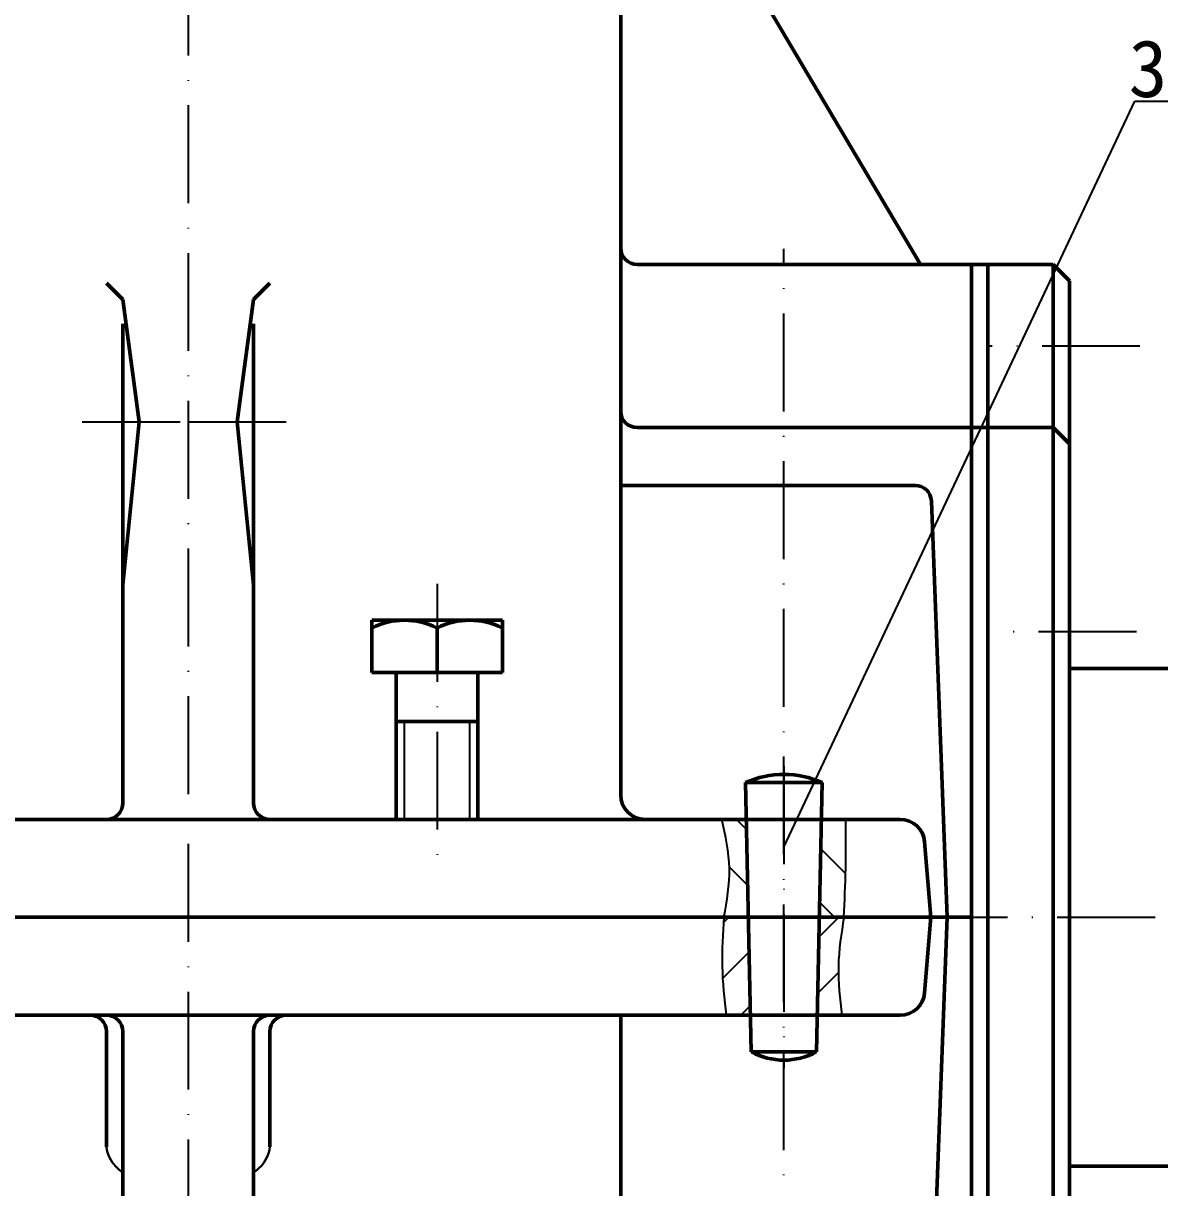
# Model space of a CAD drawing. Header units: millimetres. Extents: x 0 to 1682, y 0 to 1188.
# Drawn here: x 1137.1 to 1276.4, y 838.4 to 981.1 of the extents above; entities that cross this region are included whole.
import ezdxf
from ezdxf import colors
from ezdxf.entities.mleader import LeaderData, LeaderLine
from ezdxf.enums import TextEntityAlignment as Align
from ezdxf.math import Vec2, Vec3

# ---------------------------------------------------------------- set-up
doc = ezdxf.new("R2010")
doc.units = ezdxf.units.MM
doc.linetypes.add('ACAD_ISO10W100', pattern=[18, 12, -3, 0, -3])
doc.layers.get('Defpoints').update_dxf_attribs({"lineweight": 50})
for name, color, linetype, lineweight in [('中心线', 20, 'ACAD_ISO10W100', 25), ('剖面线', 3, 'Continuous', 25), ('尺寸', 7, 'Continuous', 25), ('文字', 7, 'Continuous', 25), ('标注', 7, 'Continuous', 25), ('粗实线', 7, 'Continuous', 50), ('细实线', 7, 'Continuous', 25)]:
    doc.layers.add(name, color=color, linetype=linetype, lineweight=lineweight)
doc.styles.add('gbeitc', font='gbeitc.shx', dxfattribs={"bigfont": 'gbcbig.shx'})
doc.styles.add('Songti', font='')
doc.styles.get("Standard").update_dxf_attribs({"font": 'arial.ttf'})
doc.styles.get('Songti').set_extended_font_data('SimSun')
doc.dimstyles.new('gbeitc', dxfattribs={"dimtxt": 5, "dimasz": 3.125, "dimexe": 1.25, "dimexo": 0.625, "dimtad": 1, "dimdec": 0, "dimdsep": 46, "dimtxsty": 'gbeitc', "dimcen": 2.5, "dimadec": 0, "dimazin": 0, "dimtfac": 1, "dimtdec": 3, "dimtmove": 0, "dimatfit": 3, "dimfxl": 1, "dimarcsym": 0})
pattern_1 = [(135, (7.6324, 19.2817), (-3.367596, -3.367596), [])]
pattern_2 = [(45, (7.6324, 19.2817), (-3.367596, 3.367596), [])]

# ---------------------------------------------------------------- blocks, each defined once
blk = doc.blocks.new('*D8')
at = {"layer": 'Defpoints', "color": 0, "lineweight": 25, "transparency": 16777216}
for p in [(967.35, 871.55), (1399.35, 871.55), (1399.35, 642.29)]:
    blk.add_point(p, dxfattribs=at)
at = {"layer": '尺寸', "color": 0, "lineweight": -2, "transparency": 16777216}
for p, q in [((967.35, 870.92), (967.35, 641.04)), ((1399.35, 870.92), (1399.35, 641.04)), ((970.48, 642.29), (1396.23, 642.29))]:
    blk.add_line(p, q, dxfattribs=at)
at = {"layer": '尺寸', "color": 0, "lineweight": 25, "transparency": 16777216}
for points in [[(970.48, 642.81), (970.48, 641.77), (967.35, 642.29)], [(1396.23, 642.81), (1396.23, 641.77), (1399.35, 642.29)]]:
    blk.add_solid(points, dxfattribs=at)
at = {"layer": '尺寸', "color": 0, "transparency": 16777216, "insert": (1183.35, 646.42), "char_height": 7, "attachment_point": 5, "style": 'gbeitc'}
blk.add_mtext('432', dxfattribs=at)
blk = doc.blocks.new('_None')

msp = doc.modelspace()

# ---------------------------------------------------------------- hatches: boundary and pattern name
at = {"layer": '剖面线'}
h = msp.add_hatch(dxfattribs=at)
h.set_pattern_fill('ANSI31', color=256, scale=1.5, angle=90, style=0)
h.set_pattern_definition(pattern_1)
edge = h.paths.add_edge_path()
edge.add_line((1222.748, 883.547), (1225.748, 883.547))
edge.add_line((1225.748, 883.547), (1226.002, 871.547))
edge.add_line((1226.002, 871.547), (1223.002, 871.547))
edge.add_spline(control_points=[(1223.002, 871.547), (1223.358, 873.549), (1224.071, 877.566), (1223.19, 881.549), (1222.748, 883.547)], knot_values=[0, 0, 0, 0, 6.0372895, 12.1080996, 12.1080996, 12.1080996, 12.1080996], degree=3, periodic=0)
h = msp.add_hatch(dxfattribs=at)
h.set_pattern_fill('ANSI31', color=256, scale=1.5, angle=90, style=0)
h.set_pattern_definition(pattern_1)
edge = h.paths.add_edge_path()
edge.add_line((1237.957, 883.547), (1234.957, 883.547))
edge.add_line((1234.957, 883.547), (1234.702, 871.547))
edge.add_line((1234.702, 871.547), (1237.702, 871.547))
edge.add_spline(control_points=[(1237.702, 871.547), (1237.791, 873.546), (1237.969, 877.544), (1237.961, 881.546), (1237.957, 883.547)], knot_values=[0, 0, 0, 0, 6.0040326, 12.004132, 12.004132, 12.004132, 12.004132], degree=3, periodic=0)
h = msp.add_hatch(dxfattribs=at)
h.set_pattern_fill('ANSI31', color=256, scale=1.5, style=0)
h.set_pattern_definition(pattern_2)
edge = h.paths.add_edge_path()
edge.add_line((1223.257, 859.547), (1226.257, 859.547))
edge.add_line((1226.257, 859.547), (1226.002, 871.547))
edge.add_line((1226.002, 871.547), (1223.002, 871.547))
edge.add_spline(control_points=[(1223.002, 871.547), (1222.871, 869.545), (1222.609, 865.538), (1223.041, 861.545), (1223.257, 859.547)], knot_values=[0, 0, 0, 0, 6.0040326, 12.0227709, 12.0227709, 12.0227709, 12.0227709], degree=3, periodic=0)
h = msp.add_hatch(dxfattribs=at)
h.set_pattern_fill('ANSI31', color=256, scale=1.5, style=0)
h.set_pattern_definition(pattern_2)
edge = h.paths.add_edge_path()
edge.add_line((1237.448, 859.547), (1234.448, 859.547))
edge.add_line((1234.448, 859.547), (1234.702, 871.547))
edge.add_line((1234.702, 871.547), (1237.702, 871.547))
edge.add_spline(control_points=[(1237.702, 871.547), (1237.388, 869.548), (1236.761, 865.56), (1237.219, 861.548), (1237.448, 859.547)], knot_values=[0, 0, 0, 0, 6.0372895, 12.051654, 12.051654, 12.051654, 12.051654], degree=3, periodic=0)

# ---------------------------------------------------------------- linework, layer by layer
at = {"layer": '中心线'}
for p, q in [((1157.352, 1043.433), (1157.352, 677.292)), ((1230.352, 806.832), (1230.352, 953.462)), ((1273.984, 941.514), (1255.352, 941.514)), ((1144.352, 932.247), (1157.352, 932.247)), ((1157.352, 932.247), (1170.352, 932.247)), ((1273.561, 906.542), (1255.352, 906.542)), ((1230.352, 890.047), (1230.352, 853.047)), ((992.352, 871.547), (1420.216, 871.547))]:
    msp.add_line(p, q, dxfattribs=at)
at = {"layer": '中心线', "lineweight": -3}
msp.add_line((1187.852, 912.385), (1187.852, 877.145), dxfattribs=at)
at = {"layer": '标注', "lineweight": 50}
msp.add_line((1210.352, 1013.481), (1247.102, 951.547), dxfattribs=at)
at = {"layer": '标注', "lineweight": -3}
for q in [(1169.352, 859.547), (1157.352, 859.547)]:
    msp.add_line((1145.352, 859.547), q, dxfattribs=at)
msp.add_open_spline([(1147.352, 843.413), (1147.432, 842.46), (1148.081, 841.293), (1149.008, 840.506), (1149.352, 840.284)], degree=3, knots=[0, 0, 0, 0, 2.5816276, 3.8495614, 3.8495614, 3.8495614, 3.8495614], dxfattribs=at)
msp.add_open_spline([(1147.352, 843.413), (1147.432, 842.46), (1148.081, 841.293), (1149.008, 840.506), (1149.352, 840.284)], degree=3, knots=[0, 0, 0, 0, 2.5816276, 3.8495614, 3.8495614, 3.8495614, 3.8495614], dxfattribs=at)
at = {"layer": '标注', "lineweight": 30}
for points in [[(1147.352, 843.413), (1147.432, 842.46), (1148.081, 841.293), (1149.008, 840.506), (1149.352, 840.284)], [(1167.352, 843.414), (1167.273, 842.461), (1166.624, 841.294), (1165.696, 840.507), (1165.352, 840.285)]]:
    msp.add_open_spline(points, degree=3, knots=[0, 0, 0, 0, 2.5816276, 3.8495614, 3.8495614, 3.8495614, 3.8495614], dxfattribs=at)
at = {"layer": '粗实线'}
for p, q in [((1210.352, 886.547), (1210.352, 1024.807)), ((1210.352, 953.547), (1210.352, 953.547)), ((1212.352, 951.547), (1219.852, 951.547)), ((1240.852, 951.547), (1219.852, 951.547)), ((1253.352, 951.547), (1240.852, 951.547)), ((1253.352, 951.547), (1253.352, 871.547)), ((1253.352, 951.547), (1255.352, 951.547)), ((1255.352, 951.547), (1263.352, 951.547)), ((1255.352, 951.547), (1255.352, 791.547)), ((1263.352, 951.547), (1265.352, 949.547)), ((1263.352, 951.547), (1263.352, 791.547)), ((1149.352, 947.247), (1147.352, 949.247)), ((1165.352, 947.247), (1167.352, 949.247)), ((1265.352, 949.547), (1265.352, 793.547)), ((1265.352, 941.547), (1265.352, 948.047)), ((1151.352, 932.247), (1149.352, 947.247)), ((1163.352, 932.247), (1165.352, 947.247)), ((1149.352, 885.547), (1149.352, 944.247)), ((1165.352, 885.547), (1165.352, 944.247)), ((1265.352, 935.047), (1265.352, 941.547)), ((1210.352, 933.547), (1210.352, 933.547)), ((1149.352, 912.247), (1151.352, 932.247)), ((1165.352, 912.247), (1163.352, 932.247)), ((1212.352, 931.547), (1240.852, 931.547)), ((1253.352, 931.547), (1240.852, 931.547)), ((1253.352, 931.547), (1255.352, 931.547)), ((1255.352, 931.547), (1263.352, 931.547)), ((1263.352, 931.547), (1265.352, 929.547)), ((1230.352, 924.462), (1210.352, 924.462)), ((1219.752, 924.462), (1240.952, 924.462)), ((1246.427, 924.462), (1230.352, 924.462)), ((1248.425, 922.537), (1250.352, 871.547)), ((1265.352, 906.547), (1265.352, 913.047)), ((1195.852, 907.947), (1179.852, 907.947)), ((1179.852, 907.947), (1179.852, 901.547)), ((1195.852, 901.547), (1195.852, 907.947)), ((1187.852, 906.99), (1187.852, 901.547)), ((1265.352, 900.047), (1265.352, 906.547)), ((1289.352, 902.047), (1265.352, 902.047)), ((1179.852, 901.547), (1187.852, 901.547)), ((1182.852, 901.547), (1182.852, 883.547)), ((1187.852, 901.547), (1195.852, 901.547)), ((1192.852, 901.547), (1192.852, 883.547)), ((1182.852, 895.547), (1192.852, 895.547)), ((1225.652, 888.047), (1235.052, 888.047)), ((1226.352, 855.047), (1225.652, 888.047)), ((1235.052, 888.047), (1234.352, 855.047)), ((1131.852, 883.547), (1182.852, 883.547)), ((1192.852, 883.547), (1180.632, 883.547)), ((1244.592, 883.547), (1192.852, 883.547)), ((1213.352, 883.547), (1210.572, 883.547)), ((1247.582, 880.796), (1248.352, 871.547)), ((1253.352, 871.547), (1131.852, 871.547)), ((1182.852, 871.547), (1192.852, 871.547)), ((1183.852, 871.547), (1191.852, 871.547)), ((1247.582, 862.297), (1248.352, 871.547)), ((1248.425, 820.556), (1250.352, 871.547)), ((1253.352, 871.547), (1253.352, 811.547)), ((1244.592, 859.547), (1131.852, 859.547)), ((1210.352, 705.292), (1210.352, 859.547)), ((1147.352, 857.547), (1147.352, 843.413)), ((1149.352, 857.547), (1149.352, 835.885)), ((1165.352, 857.547), (1165.352, 835.885)), ((1167.352, 857.547), (1167.352, 843.414)), ((1234.352, 855.047), (1226.352, 855.047)), ((1265.352, 836.547), (1265.352, 843.047)), ((1289.352, 841.047), (1265.352, 841.047))]:
    msp.add_line(p, q, dxfattribs=at)
for centre, radius, start, end in [((1212.352, 953.547), 2, 180, 270), ((1212.352, 933.547), 2, 180, 270), ((1246.427, 922.462), 2, 2.16455, 90), ((1183.852, 899.105), 8.841, 63.10105, 116.89895), ((1191.852, 899.105), 8.841, 63.10105, 116.89895), ((1230.352, 877.502), 11.545, 65.97704, 114.02296), ((1213.352, 886.547), 3, 180, 270), ((1147.352, 885.547), 2, 270, 0), ((1167.352, 885.547), 2, 180, 270), ((1244.592, 880.547), 3, 4.76364, 90), ((1244.592, 862.547), 3, 270, 355.23636), ((1145.352, 857.547), 2, 0, 90), ((1147.352, 857.547), 2, 0, 90), ((1167.352, 857.547), 2, 90, 180), ((1169.352, 857.547), 2, 90, 180), ((1230.352, 862.547), 8.5, 241.92751, 298.07249)]:
    msp.add_arc(centre, radius, start, end, dxfattribs=at)
at = {"layer": '细实线'}
for p, q in [((1183.852, 883.547), (1183.852, 895.547)), ((1191.852, 883.547), (1191.852, 895.547)), ((1195.072, 883.547), (1192.852, 883.547)), ((1181.632, 871.547), (1182.852, 871.547)), ((1181.632, 871.547), (1194.072, 871.547)), ((1192.852, 871.547), (1194.072, 871.547))]:
    msp.add_line(p, q, dxfattribs=at)
for points, knots in [([(1223.002, 871.547), (1223.358, 873.549), (1224.071, 877.566), (1223.19, 881.549), (1222.748, 883.547)], [0, 0, 0, 0, 6.0372895, 12.1080996, 12.1080996, 12.1080996, 12.1080996]), ([(1237.702, 871.547), (1237.791, 873.546), (1237.969, 877.544), (1237.961, 881.546), (1237.957, 883.547)], [0, 0, 0, 0, 6.0040326, 12.004132, 12.004132, 12.004132, 12.004132]), ([(1223.002, 871.547), (1222.871, 869.545), (1222.609, 865.538), (1223.041, 861.545), (1223.257, 859.547)], [0, 0, 0, 0, 6.0040326, 12.0227709, 12.0227709, 12.0227709, 12.0227709]), ([(1237.702, 871.547), (1237.388, 869.548), (1236.761, 865.56), (1237.219, 861.548), (1237.448, 859.547)], [0, 0, 0, 0, 6.0372895, 12.051654, 12.051654, 12.051654, 12.051654])]:
    msp.add_open_spline(points, degree=3, knots=knots, dxfattribs=at)

# ---------------------------------------------------------------- texts
at = {"layer": '文字', "style": 'Songti'}
msp.add_text('34', height=7, dxfattribs=at).set_placement((1277.352, 975.547), align=Align.MIDDLE_CENTER)

# ---------------------------------------------------------------- dimensions: what is measured, and where the dimension line sits
at = {"layer": '尺寸'}
dim = msp.add_linear_dim(base=(1399.352, 642.292), p1=(967.352, 871.547), p2=(1399.352, 871.547), text='432', dimstyle='gbeitc', override={"dimtxt": 7, "dimpost": '<>'}, dxfattribs=at)
dim.commit()
dim.dimension.update_dxf_attribs({"geometry": '*D8', "text_midpoint": (1183.352, 646.417)})

# ---------------------------------------------------------------- leaders
at = {"layer": '标注'}
ml = msp.add_multileader_mtext('Standard', dxfattribs=at)
ml.set_content('', color=256)
ml.set_leader_properties()
ml.set_arrow_properties(name='NONE')
ml.build(insert=Vec2(0, 0))
ml.multileader.update_dxf_attribs({"text_left_attachment_type": 5, "text_right_attachment_type": 5, "dogleg_length": 6})
ctx = ml.context
ctx.base_point, ctx.plane_origin = Vec3(1279.352, 971.547), Vec3(-95.868, 19.282)
ctx.left_attachment, ctx.right_attachment = 5, 5
notes = []
notes.append((ctx, [(0, (1, 1, 0), (1273.352, 971.547), (1, 0), 6, [(0, [(1230.352, 880.147)], 0, [])])]))
ctx.mtext.insert, ctx.mtext.flow_direction = Vec3(1281.352, 975.547), 5
for ctx, leaders in notes:
    for number, flags, end, landing, length, lines in leaders:
        leader = LeaderData()
        leader.index, (leader.has_last_leader_line, leader.has_dogleg_vector, leader.attachment_direction) = number, flags
        leader.last_leader_point, leader.dogleg_vector, leader.dogleg_length = Vec3(end), Vec3(landing), length
        for number, points, colour, breaks in lines:
            line = LeaderLine()
            line.index, line.vertices, line.color, line.breaks = number, Vec3.list(points), colors.encode_raw_color(colour), breaks
            leader.lines.append(line)
        ctx.leaders.append(leader)

doc.saveas('drawing.dxf')
